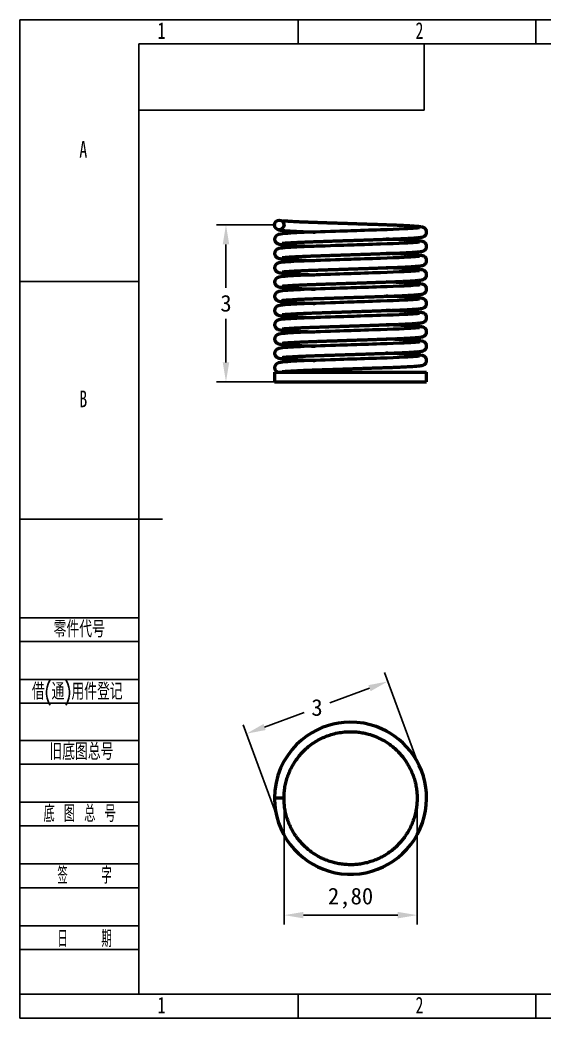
# Model space of a CAD drawing. Header units: millimetres. Extents: x 0 to 297, y 0 to 210.
# Drawn here: x 0 to 110.2, y 0 to 210 of the extents above; entities that cross this region are included whole.
import ezdxf

# ---------------------------------------------------------------- set-up
doc = ezdxf.new("R2010")
doc.units = ezdxf.units.MM
doc.header["$PDSIZE"] = -1
doc.layers.add('图框', color=7, linetype='Continuous')
for name, color, linetype, lineweight in [('标注层', 4, 'Continuous', 25), ('粗实线层', 7, 'Continuous', 25), ('轮廓实线层', 7, 'Continuous', 50)]:
    doc.layers.add(name, color=color, linetype=linetype, lineweight=lineweight)
doc.styles.add('SLDTEXTSTYLE0', font='TXT', dxfattribs={"width": 0.7, "bigfont": 'bigfont'})
doc.styles.add('SLDTEXTSTYLE2', font='TXT', dxfattribs={"width": 0.614286, "bigfont": 'bigfont'})
doc.styles.add('SLDTEXTSTYLE4', font='TXT', dxfattribs={"width": 0.566667, "bigfont": 'bigfont'})
doc.styles.add('SLDTEXTSTYLE5', font='TXT', dxfattribs={"width": 0.7})
doc.dimstyles.new('ISO-25', dxfattribs={"dimtxt": 2.5, "dimasz": 2.5, "dimexe": 1.25, "dimexo": 0.625, "dimtad": 1, "dimtxsty": 'Standard', "dimcen": 2.5, "dimadec": 0, "dimazin": 0, "dimtfac": 1, "dimtmove": 0, "dimatfit": 3, "dimfxl": 1, "dimarcsym": 0})

# ---------------------------------------------------------------- blocks, each defined once
blk = doc.blocks.new('*D1')
at = {"layer": 'Defpoints', "color": 0, "transparency": 16777216}
for p in [(47.63, 59.82), (85.17, 49.71), (55.44, 38.71)]:
    blk.add_point(p, dxfattribs=at)
at = {"layer": '标注层', "color": 0, "lineweight": -2, "transparency": 16777216}
for p, q in [((85.17, 49.71), (76.67, 72.69)), ((73.53, 69.4), (65.18, 66.31)), ((51.46, 61.23), (59.8, 64.32)), ((55.44, 38.71), (46.93, 61.69))]:
    blk.add_line(p, q, dxfattribs=at)
at = {"layer": '标注层', "color": 0, "transparency": 16777216}
for points in [[(73.3, 70.04), (73.77, 68.76), (77.36, 70.82)], [(51.22, 61.87), (51.69, 60.6), (47.63, 59.82)]]:
    blk.add_solid(points, dxfattribs=at)
at = {"layer": '标注层', "color": 0, "transparency": 16777216, "insert": (62.49, 65.32), "char_height": 3.5, "attachment_point": 5}
blk.add_mtext('3', dxfattribs=at)
blk = doc.blocks.new('*D2')
at = {"layer": 'Defpoints', "color": 0, "transparency": 16777216}
for p in [(55.55, 46.25), (83.55, 46.25), (83.55, 21.65)]:
    blk.add_point(p, dxfattribs=at)
at = {"layer": '标注层', "color": 0, "lineweight": -2, "transparency": 16777216}
for p, q in [((55.55, 46.25), (55.55, 19.65)), ((83.55, 46.25), (83.55, 19.65)), ((59.63, 21.65), (79.47, 21.65))]:
    blk.add_line(p, q, dxfattribs=at)
at = {"layer": '标注层', "color": 0, "transparency": 16777216}
for points in [[(59.63, 22.33), (59.63, 20.97), (55.55, 21.65)], [(79.47, 22.33), (79.47, 20.97), (83.55, 21.65)]]:
    blk.add_solid(points, dxfattribs=at)
at = {"layer": '标注层', "color": 0, "transparency": 16777216, "insert": (69.55, 25.21), "char_height": 3.5, "attachment_point": 5}
blk.add_mtext('2,80', dxfattribs=at)
blk = doc.blocks.new('*D3')
at = {"layer": 'Defpoints', "color": 0, "transparency": 16777216}
for p in [(53.55, 166.87), (43.34, 133.87), (53.55, 133.87)]:
    blk.add_point(p, dxfattribs=at)
at = {"layer": '标注层', "color": 0, "lineweight": -2, "transparency": 16777216}
for p, q in [((53.55, 166.87), (41.34, 166.87)), ((43.34, 162.79), (43.34, 153.64)), ((43.34, 137.95), (43.34, 147.09)), ((53.55, 133.87), (41.34, 133.87))]:
    blk.add_line(p, q, dxfattribs=at)
at = {"layer": '标注层', "color": 0, "transparency": 16777216}
for points in [[(42.66, 162.79), (44.02, 162.79), (43.34, 166.87)], [(42.66, 137.95), (44.02, 137.95), (43.34, 133.87)]]:
    blk.add_solid(points, dxfattribs=at)
at = {"layer": '标注层', "color": 0, "transparency": 16777216, "insert": (43.34, 150.37), "char_height": 3.5, "attachment_point": 5}
blk.add_mtext('3', dxfattribs=at)

msp = doc.modelspace()

# ---------------------------------------------------------------- linework, layer by layer
at = {"layer": '图框'}
for p, q in [((0, 0), (0, 210)), ((0, 210), (297, 210)), ((58.5, 210), (58.5, 205)), ((108.5, 210), (108.5, 205)), ((0, 155), (25, 155)), ((0, 84.221), (25, 84.221)), ((0, 79.221), (25, 79.221)), ((0, 71.221), (25, 71.221)), ((0, 66.221), (25, 66.221)), ((0, 58.43), (25, 58.43)), ((0, 53.43), (25, 53.43)), ((0, 45.43), (25, 45.43)), ((0, 40.43), (25, 40.43)), ((0, 32.43), (25, 32.43)), ((0, 27.43), (25, 27.43)), ((0, 19.43), (25, 19.43)), ((0, 14.43), (25, 14.43)), ((0, 5), (25, 5)), ((58.5, 0), (58.5, 5)), ((108.5, 0), (108.5, 5)), ((0, 0), (297, 0))]:
    msp.add_line(p, q, dxfattribs=at)
at = {"layer": '图框', "linetype": 'Continuous', "lineweight": 25}
for p, q in [((25, 5), (25, 205)), ((25, 205), (292, 205))]:
    msp.add_line(p, q, dxfattribs=at)
at = {"layer": '图框', "lineweight": 25}
for p, q in [((0, 105), (30, 105)), ((25, 5), (292, 5))]:
    msp.add_line(p, q, dxfattribs=at)
at = {"layer": '粗实线层'}
for p, q in [((85, 191), (85, 205)), ((25, 191), (85, 191))]:
    msp.add_line(p, q, dxfattribs=at)
at = {"layer": '轮廓实线层'}
for p, q in [((53.547, 166.867), (53.552, 166.826)), ((53.547, 135.867), (53.547, 133.867)), ((53.547, 135.867), (69.547, 135.867)), ((69.547, 135.867), (85.547, 135.867)), ((85.547, 133.867), (85.547, 135.867)), ((53.547, 133.867), (69.547, 133.867)), ((69.547, 133.867), (85.547, 133.867)), ((53.547, 46.253), (53.558, 46.003)), ((55.547, 46.253), (53.547, 46.253))]:
    msp.add_line(p, q, dxfattribs=at)
at = {"layer": '轮廓实线层', "flags": 128}
for points in [[(84.081, 166.25), (84.082, 166.254), (84.022, 166.249), (83.882, 166.233), (83.57, 166.2), (83.166, 166.165), (82.682, 166.129), (82.127, 166.092), (81.515, 166.057), (80.853, 166.022), (79.754, 165.97), (78.537, 165.921), (77.227, 165.873), (75.822, 165.826), (74.987, 165.799), (74.144, 165.77), (73.297, 165.742), (72.453, 165.714), (71.618, 165.686), (70.862, 165.661), (70.225, 165.64), (69.58, 165.618), (68.873, 165.595), (68.144, 165.57), (67.307, 165.542), (66.355, 165.511), (65.302, 165.476), (64.238, 165.44), (63.236, 165.407), (62.3, 165.376), (61, 165.331), (59.795, 165.284), (59.02, 165.251), (58.27, 165.215), (57.554, 165.178), (56.883, 165.139), (56.271, 165.099), (55.728, 165.058), (55.259, 165.014), (54.849, 164.96), (54.486, 164.882), (54.322, 164.83), (54.138, 164.748), (53.927, 164.606), (53.73, 164.399), (53.594, 164.141), (53.547, 163.867), (53.547, 163.867)], [(84.081, 163.25), (84.082, 163.254), (84.022, 163.249), (83.882, 163.233), (83.57, 163.2), (83.166, 163.165), (82.682, 163.129), (82.127, 163.092), (81.515, 163.057), (80.853, 163.022), (79.754, 162.97), (78.537, 162.921), (77.227, 162.873), (75.822, 162.826), (74.987, 162.799), (74.144, 162.77), (73.297, 162.742), (72.453, 162.714), (71.618, 162.686), (70.862, 162.661), (70.225, 162.64), (69.58, 162.618), (68.873, 162.595), (68.144, 162.57), (67.307, 162.542), (66.355, 162.511), (65.302, 162.476), (64.238, 162.44), (63.236, 162.407), (62.3, 162.376), (61, 162.331), (59.795, 162.284), (59.02, 162.251), (58.27, 162.215), (57.554, 162.178), (56.883, 162.139), (56.271, 162.099), (55.728, 162.058), (55.259, 162.014), (54.849, 161.96), (54.486, 161.882), (54.322, 161.83), (54.138, 161.748), (53.927, 161.606), (53.73, 161.399), (53.594, 161.141), (53.547, 160.867), (53.547, 160.867)], [(84.081, 160.25), (84.082, 160.254), (84.022, 160.249), (83.882, 160.233), (83.57, 160.2), (83.166, 160.165), (82.682, 160.129), (82.127, 160.092), (81.515, 160.057), (80.853, 160.022), (79.754, 159.97), (78.537, 159.921), (77.227, 159.873), (75.822, 159.826), (74.987, 159.799), (74.144, 159.77), (73.297, 159.742), (72.453, 159.714), (71.618, 159.686), (70.862, 159.661), (70.225, 159.64), (69.58, 159.618), (68.873, 159.595), (68.144, 159.57), (67.307, 159.542), (66.355, 159.511), (65.302, 159.476), (64.238, 159.44), (63.236, 159.407), (62.3, 159.376), (61, 159.331), (59.795, 159.284), (59.02, 159.251), (58.27, 159.215), (57.554, 159.178), (56.883, 159.139), (56.271, 159.099), (55.728, 159.058), (55.259, 159.014), (54.849, 158.96), (54.486, 158.882), (54.322, 158.83), (54.138, 158.748), (53.927, 158.606), (53.73, 158.399), (53.594, 158.141), (53.547, 157.867), (53.547, 157.867)], [(84.081, 157.25), (84.082, 157.254), (84.022, 157.249), (83.882, 157.233), (83.57, 157.2), (83.166, 157.165), (82.682, 157.129), (82.127, 157.092), (81.515, 157.057), (80.853, 157.022), (79.754, 156.97), (78.537, 156.921), (77.227, 156.873), (75.822, 156.826), (74.987, 156.799), (74.144, 156.77), (73.297, 156.742), (72.453, 156.714), (71.618, 156.686), (70.862, 156.661), (70.225, 156.64), (69.58, 156.618), (68.873, 156.595), (68.144, 156.57), (67.307, 156.542), (66.355, 156.511), (65.302, 156.476), (64.238, 156.44), (63.236, 156.407), (62.3, 156.376), (61, 156.331), (59.795, 156.284), (59.02, 156.251), (58.27, 156.215), (57.554, 156.178), (56.883, 156.139), (56.271, 156.099), (55.728, 156.058), (55.259, 156.014), (54.849, 155.96), (54.486, 155.882), (54.322, 155.83), (54.138, 155.748), (53.927, 155.606), (53.73, 155.399), (53.594, 155.141), (53.547, 154.867), (53.547, 154.867)], [(84.081, 154.25), (84.082, 154.254), (84.022, 154.249), (83.882, 154.233), (83.57, 154.2), (83.166, 154.165), (82.682, 154.129), (82.127, 154.092), (81.515, 154.057), (80.853, 154.022), (79.754, 153.97), (78.537, 153.921), (77.227, 153.873), (75.822, 153.826), (74.987, 153.799), (74.144, 153.77), (73.297, 153.742), (72.453, 153.714), (71.618, 153.686), (70.862, 153.661), (70.225, 153.64), (69.58, 153.618), (68.873, 153.595), (68.144, 153.57), (67.307, 153.542), (66.355, 153.511), (65.302, 153.476), (64.238, 153.44), (63.236, 153.407), (62.3, 153.376), (61, 153.331), (59.795, 153.284), (59.02, 153.251), (58.27, 153.215), (57.554, 153.178), (56.883, 153.139), (56.271, 153.099), (55.728, 153.058), (55.259, 153.014), (54.849, 152.96), (54.486, 152.882), (54.322, 152.83), (54.138, 152.748), (53.927, 152.606), (53.73, 152.399), (53.594, 152.141), (53.547, 151.867), (53.547, 151.867)], [(84.081, 151.25), (84.082, 151.254), (84.022, 151.249), (83.882, 151.233), (83.57, 151.2), (83.166, 151.165), (82.682, 151.129), (82.127, 151.092), (81.515, 151.057), (80.853, 151.022), (79.754, 150.97), (78.537, 150.921), (77.227, 150.873), (75.822, 150.826), (74.987, 150.799), (74.144, 150.77), (73.297, 150.742), (72.453, 150.714), (71.618, 150.686), (70.862, 150.661), (70.225, 150.64), (69.58, 150.618), (68.873, 150.595), (68.144, 150.57), (67.307, 150.542), (66.355, 150.511), (65.302, 150.476), (64.238, 150.44), (63.236, 150.407), (62.3, 150.376), (61, 150.331), (59.795, 150.284), (59.02, 150.251), (58.27, 150.215), (57.554, 150.178), (56.883, 150.139), (56.271, 150.099), (55.728, 150.058), (55.259, 150.014), (54.849, 149.96), (54.486, 149.882), (54.322, 149.83), (54.138, 149.748), (53.927, 149.606), (53.73, 149.399), (53.594, 149.141), (53.547, 148.867), (53.547, 148.867)], [(84.081, 148.25), (84.082, 148.254), (84.022, 148.249), (83.882, 148.233), (83.57, 148.2), (83.166, 148.165), (82.682, 148.129), (82.127, 148.092), (81.515, 148.057), (80.853, 148.022), (79.754, 147.97), (78.537, 147.921), (77.227, 147.873), (75.822, 147.826), (74.987, 147.799), (74.144, 147.77), (73.297, 147.742), (72.453, 147.714), (71.618, 147.686), (70.862, 147.661), (70.225, 147.64), (69.58, 147.618), (68.873, 147.595), (68.144, 147.57), (67.307, 147.542), (66.355, 147.511), (65.302, 147.476), (64.238, 147.44), (63.236, 147.407), (62.3, 147.376), (61, 147.331), (59.795, 147.284), (59.02, 147.251), (58.27, 147.215), (57.554, 147.178), (56.883, 147.139), (56.271, 147.099), (55.728, 147.058), (55.259, 147.014), (54.849, 146.96), (54.486, 146.882), (54.322, 146.83), (54.138, 146.748), (53.927, 146.606), (53.73, 146.399), (53.594, 146.141), (53.547, 145.867), (53.547, 145.867)], [(84.081, 145.25), (84.082, 145.254), (84.022, 145.249), (83.882, 145.233), (83.57, 145.2), (83.166, 145.165), (82.682, 145.129), (82.127, 145.092), (81.515, 145.057), (80.853, 145.022), (79.754, 144.97), (78.537, 144.921), (77.227, 144.873), (75.822, 144.826), (74.987, 144.799), (74.144, 144.77), (73.297, 144.742), (72.453, 144.714), (71.618, 144.686), (70.862, 144.661), (70.225, 144.64), (69.58, 144.618), (68.873, 144.595), (68.144, 144.57), (67.307, 144.542), (66.355, 144.511), (65.302, 144.476), (64.238, 144.44), (63.236, 144.407), (62.3, 144.376), (61, 144.331), (59.795, 144.284), (59.02, 144.251), (58.27, 144.215), (57.554, 144.178), (56.883, 144.139), (56.271, 144.099), (55.728, 144.058), (55.259, 144.014), (54.849, 143.96), (54.486, 143.882), (54.322, 143.83), (54.138, 143.748), (53.927, 143.606), (53.73, 143.399), (53.594, 143.141), (53.547, 142.867), (53.547, 142.867)], [(84.081, 142.25), (84.082, 142.254), (84.022, 142.249), (83.882, 142.233), (83.57, 142.2), (83.166, 142.165), (82.682, 142.129), (82.127, 142.092), (81.515, 142.057), (80.853, 142.022), (79.754, 141.97), (78.537, 141.921), (77.227, 141.873), (75.822, 141.826), (74.987, 141.799), (74.144, 141.77), (73.297, 141.742), (72.453, 141.714), (71.618, 141.686), (70.862, 141.661), (70.225, 141.64), (69.58, 141.618), (68.873, 141.595), (68.144, 141.57), (67.307, 141.542), (66.355, 141.511), (65.302, 141.476), (64.238, 141.44), (63.236, 141.407), (62.3, 141.376), (61, 141.331), (59.795, 141.284), (59.02, 141.251), (58.27, 141.215), (57.554, 141.178), (56.883, 141.139), (56.271, 141.099), (55.728, 141.058), (55.259, 141.014), (54.849, 140.96), (54.486, 140.882), (54.322, 140.83), (54.138, 140.748), (53.927, 140.606), (53.73, 140.399), (53.594, 140.141), (53.547, 139.867), (53.547, 139.867)], [(84.081, 139.25), (84.082, 139.254), (84.022, 139.249), (83.882, 139.233), (83.57, 139.2), (83.166, 139.165), (82.682, 139.129), (82.127, 139.092), (81.515, 139.057), (80.853, 139.022), (79.754, 138.97), (78.537, 138.921), (77.227, 138.873), (75.822, 138.826), (74.987, 138.799), (74.144, 138.77), (73.297, 138.742), (72.453, 138.714), (71.618, 138.686), (70.862, 138.661), (70.225, 138.64), (69.58, 138.618), (68.873, 138.595), (68.144, 138.57), (67.307, 138.542), (66.355, 138.511), (65.302, 138.476), (64.238, 138.44), (63.236, 138.407), (62.3, 138.376), (61, 138.331), (59.795, 138.284), (59.02, 138.251), (58.27, 138.215), (57.554, 138.178), (56.883, 138.139), (56.271, 138.099), (55.728, 138.058), (55.259, 138.014), (54.849, 137.96), (54.486, 137.882), (54.322, 137.83), (54.138, 137.748), (53.927, 137.606), (53.73, 137.399), (53.594, 137.141), (53.547, 136.867), (53.547, 136.867)], [(53.56, 46.508), (53.548, 46.059), (53.611, 44.825), (53.772, 43.578), (54.035, 42.331), (54.402, 41.094), (54.87, 39.882), (55.439, 38.706), (56.102, 37.579), (56.854, 36.512), (57.686, 35.515), (58.587, 34.596), (59.548, 33.762), (60.556, 33.018), (61.601, 32.365), (62.695, 31.794), (63.85, 31.302), (65.057, 30.896), (66.308, 30.584), (67.59, 30.373), (68.892, 30.266), (70.2, 30.266), (71.502, 30.373), (72.784, 30.584), (74.035, 30.895), (75.243, 31.301), (76.398, 31.794), (77.492, 32.365), (78.537, 33.017), (79.546, 33.762), (80.507, 34.596), (81.409, 35.515), (82.241, 36.512), (82.993, 37.58), (83.656, 38.707), (84.225, 39.884), (84.694, 41.097), (85.06, 42.334), (85.323, 43.582), (85.484, 44.83), (85.546, 46.063), (85.514, 47.279), (85.389, 48.497), (85.17, 49.705), (84.859, 50.894), (84.46, 52.051), (83.975, 53.168), (83.413, 54.236), (82.781, 55.246), (82.085, 56.192), (81.337, 57.07), (80.543, 57.875), (79.714, 58.608), (78.775, 59.324), (77.972, 59.855), (77.081, 60.368), (76.076, 60.86), (74.948, 61.314), (73.696, 61.705), (72.323, 62.01), (70.836, 62.201), (69.25, 62.25), (68.148, 62.191), (67.021, 62.052), (65.878, 61.826), (64.73, 61.51), (63.589, 61.102), (62.467, 60.601), (61.375, 60.008), (60.299, 59.309), (59.237, 58.488), (58.209, 57.542), (57.234, 56.47), (56.333, 55.274), (55.528, 53.963), (54.838, 52.55), (54.283, 51.049), (53.877, 49.484), (53.63, 47.876), (53.547, 46.253), (53.547, 46.253)]]:
    msp.add_lwpolyline(points, dxfattribs=at)
at = {"layer": '轮廓实线层'}
msp.add_circle((54.547, 166.867), 1, dxfattribs=at)
msp.add_arc((54.547, 136.867), 1, 180.02453, 270, dxfattribs=at)
for points, knots in [([(54.264, 165.912), (54.267, 165.91), (54.352, 165.869), (54.497, 165.833), (54.705, 165.787), (54.904, 165.76), (55.138, 165.732), (55.469, 165.699), (55.908, 165.661), (56.48, 165.62), (57.101, 165.581), (57.761, 165.544), (58.463, 165.509), (59.341, 165.469), (60.433, 165.424), (61.389, 165.389), (61.954, 165.37), (62.05, 165.367)], [0, 0, 0, 0, 0.0014807, 0.0370553, 0.0807685, 0.1332839, 0.1892194, 0.2442748, 0.3338846, 0.4205937, 0.5041798, 0.5844702, 0.662867, 0.7414383, 0.8591735, 0.9761812, 1, 1, 1, 1]), ([(55.155, 163.011), (55.157, 163.007), (55.162, 162.996), (55.304, 163.016), (55.56, 163.041), (55.924, 163.073), (56.425, 163.109), (57.032, 163.148), (57.745, 163.189), (58.562, 163.23), (59.478, 163.271), (60.48, 163.312), (61.53, 163.35), (62.59, 163.385), (63.624, 163.42), (64.623, 163.453), (65.625, 163.486), (66.609, 163.519), (67.556, 163.551), (68.405, 163.579), (69.208, 163.606), (69.942, 163.63), (70.651, 163.654), (71.352, 163.677), (72.132, 163.703), (73.001, 163.732), (73.94, 163.764), (74.917, 163.796), (75.9, 163.829), (76.872, 163.861), (77.835, 163.894), (78.79, 163.929), (79.73, 163.968), (80.64, 164.009), (81.501, 164.053), (82.273, 164.098), (82.926, 164.142), (83.45, 164.183), (83.857, 164.221), (84.147, 164.254), (84.35, 164.281), (84.497, 164.305), (84.609, 164.327), (84.725, 164.353), (84.946, 164.428), (85.16, 164.562), (85.313, 164.713), (85.423, 164.867), (85.51, 165.065), (85.552, 165.288), (85.545, 165.502), (85.487, 165.749), (85.345, 166.003), (85.134, 166.192), (85.018, 166.261), (84.914, 166.312), (84.791, 166.358), (84.644, 166.398), (84.447, 166.438), (84.187, 166.476), (83.838, 166.515), (83.385, 166.556), (82.839, 166.598), (82.194, 166.641), (81.451, 166.684), (80.612, 166.726), (79.68, 166.769), (78.667, 166.81), (77.609, 166.849), (76.542, 166.884), (75.441, 166.921), (74.318, 166.958), (73.199, 166.995), (72.18, 167.029), (71.263, 167.06), (70.436, 167.088), (69.642, 167.114), (68.863, 167.14), (68.035, 167.168), (67.133, 167.198), (66.173, 167.23), (65.183, 167.263), (64.205, 167.295), (63.218, 167.328), (62.238, 167.361), (61.266, 167.394), (60.301, 167.43), (59.352, 167.469), (58.437, 167.511), (57.652, 167.551), (57.003, 167.589), (56.499, 167.621), (56.094, 167.649), (55.754, 167.674), (55.495, 167.692), (55.333, 167.693), (55.275, 167.683), (55.27, 167.666), (55.27, 167.664)], [0, 0, 0, 0, 0.0045932, 0.0129971, 0.0223915, 0.0353175, 0.0486669, 0.0623986, 0.076464, 0.0908076, 0.1053674, 0.120077, 0.1347044, 0.1483022, 0.1611015, 0.1730842, 0.18418, 0.1962464, 0.2068866, 0.2163167, 0.2248057, 0.2337785, 0.2408874, 0.24855, 0.2573437, 0.2672434, 0.2782119, 0.2898609, 0.301755, 0.3138515, 0.3262574, 0.3392739, 0.3528992, 0.3671111, 0.3818768, 0.3970493, 0.4114119, 0.4245884, 0.4365496, 0.4472842, 0.4545315, 0.4610943, 0.4669789, 0.4724642, 0.4783665, 0.4848772, 0.4883524, 0.4917627, 0.4949605, 0.4978858, 0.5004937, 0.5030796, 0.5080417, 0.512339, 0.5158704, 0.5199899, 0.5248634, 0.5316027, 0.5394481, 0.550481, 0.5628774, 0.5757618, 0.5890616, 0.6027401, 0.6167534, 0.6310508, 0.6455756, 0.6602661, 0.6749066, 0.6885269, 0.7013408, 0.7156304, 0.7286288, 0.740251, 0.7504624, 0.7595953, 0.7680275, 0.777046, 0.7856809, 0.7957891, 0.807494, 0.8184237, 0.8300851, 0.8420712, 0.8543316, 0.866975, 0.8803089, 0.8943285, 0.9090068, 0.9243033, 0.9361438, 0.9476187, 0.9582763, 0.9680957, 0.9798672, 0.9901377, 0.9989368, 1, 1, 1, 1]), ([(53.547, 163.867), (53.551, 163.817), (53.557, 163.722), (53.611, 163.564), (53.691, 163.413), (53.79, 163.276), (53.899, 163.155), (54.034, 163.036), (54.157, 162.96), (54.315, 162.885), (54.499, 162.829), (54.704, 162.788), (54.904, 162.76), (55.138, 162.732), (55.469, 162.699), (55.908, 162.661), (56.48, 162.62), (57.101, 162.581), (57.761, 162.544), (58.463, 162.509), (59.341, 162.469), (60.433, 162.424), (61.389, 162.389), (61.954, 162.37), (62.05, 162.367)], [0, 0, 0, 0, 0.03513666, 0.0653605, 0.09057388, 0.11075608, 0.12601367, 0.13790444, 0.15120754, 0.16664853, 0.19633863, 0.23282107, 0.27664983, 0.3233328, 0.36928141, 0.44406854, 0.51643489, 0.58619482, 0.6532041, 0.71863309, 0.7842077, 0.88246804, 0.98012114, 1, 1, 1, 1]), ([(55.155, 160.011), (55.157, 160.007), (55.162, 159.996), (55.304, 160.016), (55.56, 160.041), (55.924, 160.073), (56.425, 160.109), (57.032, 160.148), (57.745, 160.189), (58.562, 160.23), (59.478, 160.271), (60.48, 160.312), (61.53, 160.35), (62.59, 160.385), (63.624, 160.42), (64.623, 160.453), (65.625, 160.486), (66.609, 160.519), (67.556, 160.551), (68.405, 160.579), (69.208, 160.606), (69.942, 160.63), (70.651, 160.654), (71.352, 160.677), (72.132, 160.703), (73.001, 160.732), (73.94, 160.764), (74.917, 160.796), (75.9, 160.829), (76.872, 160.861), (77.835, 160.894), (78.79, 160.929), (79.73, 160.968), (80.64, 161.009), (81.501, 161.053), (82.273, 161.098), (82.926, 161.142), (83.45, 161.183), (83.857, 161.221), (84.147, 161.254), (84.35, 161.281), (84.497, 161.305), (84.609, 161.327), (84.725, 161.353), (84.946, 161.428), (85.16, 161.562), (85.313, 161.713), (85.423, 161.867), (85.51, 162.065), (85.552, 162.288), (85.545, 162.502), (85.487, 162.749), (85.345, 163.003), (85.134, 163.192), (85.018, 163.261), (84.914, 163.312), (84.791, 163.358), (84.644, 163.398), (84.447, 163.438), (84.187, 163.476), (83.838, 163.515), (83.385, 163.556), (82.839, 163.598), (82.194, 163.641), (81.452, 163.684), (80.612, 163.726), (79.681, 163.769), (78.665, 163.81), (77.782, 163.843), (77.223, 163.861), (77.045, 163.867)], [0, 0, 0, 0, 0.0067379, 0.0190656, 0.0328465, 0.0518078, 0.0713902, 0.0915335, 0.1121663, 0.133207, 0.1545651, 0.1761428, 0.1976, 0.2175468, 0.2363223, 0.2538998, 0.2701765, 0.287877, 0.3034852, 0.3173184, 0.3297709, 0.3429333, 0.3533614, 0.3646019, 0.3775015, 0.3920235, 0.4081134, 0.4252015, 0.442649, 0.4603936, 0.4785921, 0.4976862, 0.5176732, 0.5385209, 0.560181, 0.5824378, 0.6035065, 0.6228353, 0.6403813, 0.6561281, 0.6667593, 0.6763863, 0.6850186, 0.6930651, 0.7017232, 0.7112739, 0.7163717, 0.7213743, 0.7260652, 0.7303564, 0.734182, 0.7379752, 0.7452542, 0.7515579, 0.7567383, 0.7627812, 0.7699302, 0.7798162, 0.7913248, 0.8075091, 0.8256936, 0.844594, 0.8641036, 0.8841688, 0.9047251, 0.9256982, 0.9470048, 0.9685546, 0.990031, 1, 1, 1, 1]), ([(53.547, 160.867), (53.551, 160.817), (53.557, 160.722), (53.611, 160.564), (53.691, 160.413), (53.79, 160.276), (53.899, 160.155), (54.034, 160.036), (54.157, 159.96), (54.315, 159.885), (54.499, 159.829), (54.704, 159.788), (54.904, 159.76), (55.138, 159.732), (55.469, 159.699), (55.908, 159.661), (56.48, 159.62), (57.101, 159.581), (57.761, 159.544), (58.463, 159.509), (59.341, 159.469), (60.433, 159.424), (61.389, 159.389), (61.954, 159.37), (62.05, 159.367)], [0, 0, 0, 0, 0.0351367, 0.0653605, 0.0905739, 0.1107561, 0.1260137, 0.1379044, 0.1512075, 0.1666485, 0.1963386, 0.2328211, 0.2766498, 0.3233328, 0.3692814, 0.4440685, 0.5164349, 0.5861948, 0.6532041, 0.7186331, 0.7842077, 0.882468, 0.9801211, 1, 1, 1, 1]), ([(55.155, 157.011), (55.157, 157.007), (55.162, 156.996), (55.304, 157.016), (55.56, 157.041), (55.924, 157.073), (56.425, 157.109), (57.032, 157.148), (57.745, 157.189), (58.562, 157.23), (59.478, 157.271), (60.48, 157.312), (61.53, 157.35), (62.59, 157.385), (63.624, 157.42), (64.623, 157.453), (65.625, 157.486), (66.609, 157.519), (67.556, 157.551), (68.405, 157.579), (69.208, 157.606), (69.942, 157.63), (70.651, 157.654), (71.352, 157.677), (72.132, 157.703), (73.001, 157.732), (73.94, 157.764), (74.917, 157.796), (75.9, 157.829), (76.872, 157.861), (77.835, 157.894), (78.79, 157.929), (79.73, 157.968), (80.64, 158.009), (81.501, 158.053), (82.273, 158.098), (82.926, 158.142), (83.45, 158.183), (83.857, 158.221), (84.147, 158.254), (84.35, 158.281), (84.497, 158.305), (84.609, 158.327), (84.725, 158.353), (84.946, 158.428), (85.16, 158.562), (85.313, 158.713), (85.423, 158.867), (85.51, 159.065), (85.552, 159.288), (85.545, 159.502), (85.487, 159.749), (85.345, 160.003), (85.134, 160.192), (85.018, 160.261), (84.914, 160.312), (84.791, 160.358), (84.644, 160.398), (84.447, 160.438), (84.187, 160.476), (83.838, 160.515), (83.385, 160.556), (82.839, 160.598), (82.194, 160.641), (81.452, 160.684), (80.612, 160.726), (79.681, 160.769), (78.665, 160.81), (77.782, 160.843), (77.223, 160.861), (77.045, 160.867)], [0, 0, 0, 0, 0.0067379, 0.0190656, 0.0328465, 0.0518078, 0.0713902, 0.0915335, 0.1121663, 0.133207, 0.1545651, 0.1761428, 0.1976, 0.2175468, 0.2363223, 0.2538998, 0.2701765, 0.287877, 0.3034852, 0.3173184, 0.3297709, 0.3429333, 0.3533614, 0.3646019, 0.3775015, 0.3920235, 0.4081134, 0.4252015, 0.442649, 0.4603936, 0.4785921, 0.4976862, 0.5176732, 0.5385209, 0.560181, 0.5824378, 0.6035065, 0.6228353, 0.6403813, 0.6561281, 0.6667593, 0.6763863, 0.6850186, 0.6930651, 0.7017232, 0.7112739, 0.7163717, 0.7213743, 0.7260652, 0.7303564, 0.734182, 0.7379752, 0.7452542, 0.7515579, 0.7567383, 0.7627812, 0.7699302, 0.7798162, 0.7913248, 0.8075091, 0.8256936, 0.844594, 0.8641036, 0.8841688, 0.9047251, 0.9256982, 0.9470048, 0.9685546, 0.990031, 1, 1, 1, 1]), ([(53.547, 157.867), (53.551, 157.817), (53.557, 157.722), (53.611, 157.564), (53.691, 157.413), (53.79, 157.276), (53.899, 157.155), (54.034, 157.036), (54.157, 156.96), (54.315, 156.885), (54.499, 156.829), (54.704, 156.788), (54.904, 156.76), (55.138, 156.732), (55.469, 156.699), (55.908, 156.661), (56.48, 156.62), (57.101, 156.581), (57.761, 156.544), (58.463, 156.509), (59.341, 156.469), (60.433, 156.424), (61.389, 156.389), (61.954, 156.37), (62.05, 156.367)], [0, 0, 0, 0, 0.0351367, 0.0653605, 0.0905739, 0.1107561, 0.1260137, 0.1379044, 0.1512075, 0.1666485, 0.1963386, 0.2328211, 0.2766498, 0.3233328, 0.3692814, 0.4440685, 0.5164349, 0.5861948, 0.6532041, 0.7186331, 0.7842077, 0.882468, 0.9801211, 1, 1, 1, 1]), ([(55.155, 154.011), (55.157, 154.007), (55.162, 153.996), (55.304, 154.016), (55.56, 154.041), (55.924, 154.073), (56.425, 154.109), (57.032, 154.148), (57.745, 154.189), (58.562, 154.23), (59.478, 154.271), (60.48, 154.312), (61.53, 154.35), (62.59, 154.385), (63.624, 154.42), (64.623, 154.453), (65.625, 154.486), (66.609, 154.519), (67.556, 154.551), (68.405, 154.579), (69.208, 154.606), (69.942, 154.63), (70.651, 154.654), (71.352, 154.677), (72.132, 154.703), (73.001, 154.732), (73.94, 154.764), (74.917, 154.796), (75.9, 154.829), (76.872, 154.861), (77.835, 154.894), (78.79, 154.929), (79.73, 154.968), (80.64, 155.009), (81.501, 155.053), (82.273, 155.098), (82.926, 155.142), (83.45, 155.183), (83.857, 155.221), (84.147, 155.254), (84.35, 155.281), (84.497, 155.305), (84.609, 155.327), (84.725, 155.353), (84.946, 155.428), (85.16, 155.562), (85.313, 155.713), (85.423, 155.867), (85.51, 156.065), (85.552, 156.288), (85.545, 156.502), (85.487, 156.749), (85.345, 157.003), (85.134, 157.192), (85.018, 157.261), (84.914, 157.312), (84.791, 157.358), (84.644, 157.398), (84.447, 157.438), (84.187, 157.476), (83.838, 157.515), (83.385, 157.556), (82.839, 157.598), (82.194, 157.641), (81.452, 157.684), (80.612, 157.726), (79.681, 157.769), (78.665, 157.81), (77.782, 157.843), (77.223, 157.861), (77.045, 157.867)], [0, 0, 0, 0, 0.0067379, 0.0190656, 0.0328465, 0.0518078, 0.0713902, 0.0915335, 0.1121663, 0.133207, 0.1545651, 0.1761428, 0.1976, 0.2175468, 0.2363223, 0.2538998, 0.2701765, 0.287877, 0.3034852, 0.3173184, 0.3297709, 0.3429333, 0.3533614, 0.3646019, 0.3775015, 0.3920235, 0.4081134, 0.4252015, 0.442649, 0.4603936, 0.4785921, 0.4976862, 0.5176732, 0.5385209, 0.560181, 0.5824378, 0.6035065, 0.6228353, 0.6403813, 0.6561281, 0.6667593, 0.6763863, 0.6850186, 0.6930651, 0.7017232, 0.7112739, 0.7163717, 0.7213743, 0.7260652, 0.7303564, 0.734182, 0.7379752, 0.7452542, 0.7515579, 0.7567383, 0.7627812, 0.7699302, 0.7798162, 0.7913248, 0.8075091, 0.8256936, 0.844594, 0.8641036, 0.8841688, 0.9047251, 0.9256982, 0.9470048, 0.9685546, 0.990031, 1, 1, 1, 1]), ([(53.547, 154.867), (53.551, 154.817), (53.557, 154.722), (53.611, 154.564), (53.691, 154.413), (53.79, 154.276), (53.899, 154.155), (54.034, 154.036), (54.157, 153.96), (54.315, 153.885), (54.499, 153.829), (54.704, 153.788), (54.904, 153.76), (55.138, 153.732), (55.469, 153.699), (55.908, 153.661), (56.48, 153.62), (57.101, 153.581), (57.761, 153.544), (58.463, 153.509), (59.341, 153.469), (60.433, 153.424), (61.389, 153.389), (61.954, 153.37), (62.05, 153.367)], [0, 0, 0, 0, 0.0351367, 0.0653605, 0.0905739, 0.1107561, 0.1260137, 0.1379044, 0.1512075, 0.1666485, 0.1963386, 0.2328211, 0.2766498, 0.3233328, 0.3692814, 0.4440685, 0.5164349, 0.5861948, 0.6532041, 0.7186331, 0.7842077, 0.882468, 0.9801211, 1, 1, 1, 1]), ([(55.155, 151.011), (55.157, 151.007), (55.162, 150.996), (55.304, 151.016), (55.56, 151.041), (55.924, 151.073), (56.425, 151.109), (57.032, 151.148), (57.745, 151.189), (58.562, 151.23), (59.478, 151.271), (60.48, 151.312), (61.53, 151.35), (62.59, 151.385), (63.624, 151.42), (64.623, 151.453), (65.625, 151.486), (66.609, 151.519), (67.556, 151.551), (68.405, 151.579), (69.208, 151.606), (69.942, 151.63), (70.651, 151.654), (71.352, 151.677), (72.132, 151.703), (73.001, 151.732), (73.94, 151.764), (74.917, 151.796), (75.9, 151.829), (76.872, 151.861), (77.835, 151.894), (78.79, 151.929), (79.73, 151.968), (80.64, 152.009), (81.501, 152.053), (82.273, 152.098), (82.926, 152.142), (83.45, 152.183), (83.857, 152.221), (84.147, 152.254), (84.35, 152.281), (84.497, 152.305), (84.609, 152.327), (84.725, 152.353), (84.946, 152.428), (85.16, 152.562), (85.313, 152.713), (85.423, 152.867), (85.51, 153.065), (85.552, 153.288), (85.545, 153.502), (85.487, 153.749), (85.345, 154.003), (85.134, 154.192), (85.018, 154.261), (84.914, 154.312), (84.791, 154.358), (84.644, 154.398), (84.447, 154.438), (84.187, 154.476), (83.838, 154.515), (83.385, 154.556), (82.839, 154.598), (82.194, 154.641), (81.452, 154.684), (80.612, 154.726), (79.681, 154.769), (78.665, 154.81), (77.782, 154.843), (77.223, 154.861), (77.045, 154.867)], [0, 0, 0, 0, 0.0067379, 0.0190656, 0.0328465, 0.0518078, 0.0713902, 0.0915335, 0.1121663, 0.133207, 0.1545651, 0.1761428, 0.1976, 0.2175468, 0.2363223, 0.2538998, 0.2701765, 0.287877, 0.3034852, 0.3173184, 0.3297709, 0.3429333, 0.3533614, 0.3646019, 0.3775015, 0.3920235, 0.4081134, 0.4252015, 0.442649, 0.4603936, 0.4785921, 0.4976862, 0.5176732, 0.5385209, 0.560181, 0.5824378, 0.6035065, 0.6228353, 0.6403813, 0.6561281, 0.6667593, 0.6763863, 0.6850186, 0.6930651, 0.7017232, 0.7112739, 0.7163717, 0.7213743, 0.7260652, 0.7303564, 0.734182, 0.7379752, 0.7452542, 0.7515579, 0.7567383, 0.7627812, 0.7699302, 0.7798162, 0.7913248, 0.8075091, 0.8256936, 0.844594, 0.8641036, 0.8841688, 0.9047251, 0.9256982, 0.9470048, 0.9685546, 0.990031, 1, 1, 1, 1]), ([(53.547, 151.867), (53.551, 151.817), (53.557, 151.722), (53.611, 151.564), (53.691, 151.413), (53.79, 151.276), (53.899, 151.155), (54.034, 151.036), (54.157, 150.96), (54.315, 150.885), (54.499, 150.829), (54.704, 150.788), (54.904, 150.76), (55.138, 150.732), (55.469, 150.699), (55.908, 150.661), (56.48, 150.62), (57.101, 150.581), (57.761, 150.544), (58.463, 150.509), (59.341, 150.469), (60.433, 150.424), (61.389, 150.389), (61.954, 150.37), (62.05, 150.367)], [0, 0, 0, 0, 0.0351367, 0.0653605, 0.0905739, 0.1107561, 0.1260137, 0.1379044, 0.1512075, 0.1666485, 0.1963386, 0.2328211, 0.2766498, 0.3233328, 0.3692814, 0.4440685, 0.5164349, 0.5861948, 0.6532041, 0.7186331, 0.7842077, 0.882468, 0.9801211, 1, 1, 1, 1]), ([(55.155, 148.011), (55.157, 148.007), (55.162, 147.996), (55.304, 148.016), (55.56, 148.041), (55.924, 148.073), (56.425, 148.109), (57.032, 148.148), (57.745, 148.189), (58.562, 148.23), (59.478, 148.271), (60.48, 148.312), (61.53, 148.35), (62.59, 148.385), (63.624, 148.42), (64.623, 148.453), (65.625, 148.486), (66.609, 148.519), (67.556, 148.551), (68.405, 148.579), (69.208, 148.606), (69.942, 148.63), (70.651, 148.654), (71.352, 148.677), (72.132, 148.703), (73.001, 148.732), (73.94, 148.764), (74.917, 148.796), (75.9, 148.829), (76.872, 148.861), (77.835, 148.894), (78.79, 148.929), (79.73, 148.968), (80.64, 149.009), (81.501, 149.053), (82.273, 149.098), (82.926, 149.142), (83.45, 149.183), (83.857, 149.221), (84.147, 149.254), (84.35, 149.281), (84.497, 149.305), (84.609, 149.327), (84.725, 149.353), (84.946, 149.428), (85.16, 149.562), (85.313, 149.713), (85.423, 149.867), (85.51, 150.065), (85.552, 150.288), (85.545, 150.502), (85.487, 150.749), (85.345, 151.003), (85.134, 151.192), (85.018, 151.261), (84.914, 151.312), (84.791, 151.358), (84.644, 151.398), (84.447, 151.438), (84.187, 151.476), (83.838, 151.515), (83.385, 151.556), (82.839, 151.598), (82.194, 151.641), (81.452, 151.684), (80.612, 151.726), (79.681, 151.769), (78.665, 151.81), (77.782, 151.843), (77.223, 151.861), (77.045, 151.867)], [0, 0, 0, 0, 0.0067379, 0.0190656, 0.0328465, 0.0518078, 0.0713902, 0.0915335, 0.1121663, 0.133207, 0.1545651, 0.1761428, 0.1976, 0.2175468, 0.2363223, 0.2538998, 0.2701765, 0.287877, 0.3034852, 0.3173184, 0.3297709, 0.3429333, 0.3533614, 0.3646019, 0.3775015, 0.3920235, 0.4081134, 0.4252015, 0.442649, 0.4603936, 0.4785921, 0.4976862, 0.5176732, 0.5385209, 0.560181, 0.5824378, 0.6035065, 0.6228353, 0.6403813, 0.6561281, 0.6667593, 0.6763863, 0.6850186, 0.6930651, 0.7017232, 0.7112739, 0.7163717, 0.7213743, 0.7260652, 0.7303564, 0.734182, 0.7379752, 0.7452542, 0.7515579, 0.7567383, 0.7627812, 0.7699302, 0.7798162, 0.7913248, 0.8075091, 0.8256936, 0.844594, 0.8641036, 0.8841688, 0.9047251, 0.9256982, 0.9470048, 0.9685546, 0.990031, 1, 1, 1, 1]), ([(53.547, 148.867), (53.551, 148.817), (53.557, 148.722), (53.611, 148.564), (53.691, 148.413), (53.79, 148.276), (53.899, 148.155), (54.034, 148.036), (54.157, 147.96), (54.315, 147.885), (54.499, 147.829), (54.704, 147.788), (54.904, 147.76), (55.138, 147.732), (55.469, 147.699), (55.908, 147.661), (56.48, 147.62), (57.101, 147.581), (57.761, 147.544), (58.463, 147.509), (59.341, 147.469), (60.433, 147.424), (61.389, 147.389), (61.954, 147.37), (62.05, 147.367)], [0, 0, 0, 0, 0.0351367, 0.0653605, 0.0905739, 0.1107561, 0.1260137, 0.1379044, 0.1512075, 0.1666485, 0.1963386, 0.2328211, 0.2766498, 0.3233328, 0.3692814, 0.4440685, 0.5164349, 0.5861948, 0.6532041, 0.7186331, 0.7842077, 0.882468, 0.9801211, 1, 1, 1, 1]), ([(55.155, 145.011), (55.157, 145.007), (55.162, 144.996), (55.304, 145.016), (55.56, 145.041), (55.924, 145.073), (56.425, 145.109), (57.032, 145.148), (57.745, 145.189), (58.562, 145.23), (59.478, 145.271), (60.48, 145.312), (61.53, 145.35), (62.59, 145.385), (63.624, 145.42), (64.623, 145.453), (65.625, 145.486), (66.609, 145.519), (67.556, 145.551), (68.405, 145.579), (69.208, 145.606), (69.942, 145.63), (70.651, 145.654), (71.352, 145.677), (72.132, 145.703), (73.001, 145.732), (73.94, 145.764), (74.917, 145.796), (75.9, 145.829), (76.872, 145.861), (77.835, 145.894), (78.79, 145.929), (79.73, 145.968), (80.64, 146.009), (81.501, 146.053), (82.273, 146.098), (82.926, 146.142), (83.45, 146.183), (83.857, 146.221), (84.147, 146.254), (84.35, 146.281), (84.497, 146.305), (84.609, 146.327), (84.725, 146.353), (84.946, 146.428), (85.16, 146.562), (85.313, 146.713), (85.423, 146.867), (85.51, 147.065), (85.552, 147.288), (85.545, 147.502), (85.487, 147.749), (85.345, 148.003), (85.134, 148.192), (85.018, 148.261), (84.914, 148.312), (84.791, 148.358), (84.644, 148.398), (84.447, 148.438), (84.187, 148.476), (83.838, 148.515), (83.385, 148.556), (82.839, 148.598), (82.194, 148.641), (81.452, 148.684), (80.612, 148.726), (79.681, 148.769), (78.665, 148.81), (77.782, 148.843), (77.223, 148.861), (77.045, 148.867)], [0, 0, 0, 0, 0.0067379, 0.0190656, 0.0328465, 0.0518078, 0.0713902, 0.0915335, 0.1121663, 0.133207, 0.1545651, 0.1761428, 0.1976, 0.2175468, 0.2363223, 0.2538998, 0.2701765, 0.287877, 0.3034852, 0.3173184, 0.3297709, 0.3429333, 0.3533614, 0.3646019, 0.3775015, 0.3920235, 0.4081134, 0.4252015, 0.442649, 0.4603936, 0.4785921, 0.4976862, 0.5176732, 0.5385209, 0.560181, 0.5824378, 0.6035065, 0.6228353, 0.6403813, 0.6561281, 0.6667593, 0.6763863, 0.6850186, 0.6930651, 0.7017232, 0.7112739, 0.7163717, 0.7213743, 0.7260652, 0.7303564, 0.734182, 0.7379752, 0.7452542, 0.7515579, 0.7567383, 0.7627812, 0.7699302, 0.7798162, 0.7913248, 0.8075091, 0.8256936, 0.844594, 0.8641036, 0.8841688, 0.9047251, 0.9256982, 0.9470048, 0.9685546, 0.990031, 1, 1, 1, 1]), ([(53.547, 145.867), (53.551, 145.817), (53.557, 145.722), (53.611, 145.564), (53.691, 145.413), (53.79, 145.276), (53.899, 145.155), (54.034, 145.036), (54.157, 144.96), (54.315, 144.885), (54.499, 144.829), (54.704, 144.788), (54.904, 144.76), (55.138, 144.732), (55.469, 144.699), (55.908, 144.661), (56.48, 144.62), (57.101, 144.581), (57.761, 144.544), (58.463, 144.509), (59.341, 144.469), (60.433, 144.424), (61.389, 144.389), (61.954, 144.37), (62.05, 144.367)], [0, 0, 0, 0, 0.0351367, 0.0653605, 0.0905739, 0.1107561, 0.1260137, 0.1379044, 0.1512075, 0.1666485, 0.1963386, 0.2328211, 0.2766498, 0.3233328, 0.3692814, 0.4440685, 0.5164349, 0.5861948, 0.6532041, 0.7186331, 0.7842077, 0.882468, 0.9801211, 1, 1, 1, 1]), ([(55.155, 142.011), (55.157, 142.007), (55.162, 141.996), (55.304, 142.016), (55.56, 142.041), (55.924, 142.073), (56.425, 142.109), (57.032, 142.148), (57.745, 142.189), (58.562, 142.23), (59.478, 142.271), (60.48, 142.312), (61.53, 142.35), (62.59, 142.385), (63.624, 142.42), (64.623, 142.453), (65.625, 142.486), (66.609, 142.519), (67.556, 142.551), (68.405, 142.579), (69.208, 142.606), (69.942, 142.63), (70.651, 142.654), (71.352, 142.677), (72.132, 142.703), (73.001, 142.732), (73.94, 142.764), (74.917, 142.796), (75.9, 142.829), (76.872, 142.861), (77.835, 142.894), (78.79, 142.929), (79.73, 142.968), (80.64, 143.009), (81.501, 143.053), (82.273, 143.098), (82.926, 143.142), (83.45, 143.183), (83.857, 143.221), (84.147, 143.254), (84.35, 143.281), (84.497, 143.305), (84.609, 143.327), (84.725, 143.353), (84.946, 143.428), (85.16, 143.562), (85.313, 143.713), (85.423, 143.867), (85.51, 144.065), (85.552, 144.288), (85.545, 144.502), (85.487, 144.749), (85.345, 145.003), (85.134, 145.192), (85.018, 145.261), (84.914, 145.312), (84.791, 145.358), (84.644, 145.398), (84.447, 145.438), (84.187, 145.476), (83.838, 145.515), (83.385, 145.556), (82.839, 145.598), (82.194, 145.641), (81.452, 145.684), (80.612, 145.726), (79.681, 145.769), (78.665, 145.81), (77.782, 145.843), (77.223, 145.861), (77.045, 145.867)], [0, 0, 0, 0, 0.0067379, 0.0190656, 0.0328465, 0.0518078, 0.0713902, 0.0915335, 0.1121663, 0.133207, 0.1545651, 0.1761428, 0.1976, 0.2175468, 0.2363223, 0.2538998, 0.2701765, 0.287877, 0.3034852, 0.3173184, 0.3297709, 0.3429333, 0.3533614, 0.3646019, 0.3775015, 0.3920235, 0.4081134, 0.4252015, 0.442649, 0.4603936, 0.4785921, 0.4976862, 0.5176732, 0.5385209, 0.560181, 0.5824378, 0.6035065, 0.6228353, 0.6403813, 0.6561281, 0.6667593, 0.6763863, 0.6850186, 0.6930651, 0.7017232, 0.7112739, 0.7163717, 0.7213743, 0.7260652, 0.7303564, 0.734182, 0.7379752, 0.7452542, 0.7515579, 0.7567383, 0.7627812, 0.7699302, 0.7798162, 0.7913248, 0.8075091, 0.8256936, 0.844594, 0.8641036, 0.8841688, 0.9047251, 0.9256982, 0.9470048, 0.9685546, 0.990031, 1, 1, 1, 1]), ([(53.547, 142.867), (53.551, 142.817), (53.557, 142.722), (53.611, 142.564), (53.691, 142.413), (53.79, 142.276), (53.899, 142.155), (54.034, 142.036), (54.157, 141.96), (54.315, 141.885), (54.499, 141.829), (54.704, 141.788), (54.904, 141.76), (55.138, 141.732), (55.469, 141.699), (55.908, 141.661), (56.48, 141.62), (57.101, 141.581), (57.761, 141.544), (58.463, 141.509), (59.341, 141.469), (60.433, 141.424), (61.389, 141.389), (61.954, 141.37), (62.05, 141.367)], [0, 0, 0, 0, 0.0351367, 0.0653605, 0.0905739, 0.1107561, 0.1260137, 0.1379044, 0.1512075, 0.1666485, 0.1963386, 0.2328211, 0.2766498, 0.3233328, 0.3692814, 0.4440685, 0.5164349, 0.5861948, 0.6532041, 0.7186331, 0.7842077, 0.882468, 0.9801211, 1, 1, 1, 1]), ([(55.155, 139.011), (55.157, 139.007), (55.162, 138.996), (55.304, 139.016), (55.56, 139.041), (55.924, 139.073), (56.425, 139.109), (57.032, 139.148), (57.745, 139.189), (58.562, 139.23), (59.478, 139.271), (60.48, 139.312), (61.53, 139.35), (62.59, 139.385), (63.624, 139.42), (64.623, 139.453), (65.625, 139.486), (66.609, 139.519), (67.556, 139.551), (68.405, 139.579), (69.208, 139.606), (69.942, 139.63), (70.651, 139.654), (71.352, 139.677), (72.132, 139.703), (73.001, 139.732), (73.94, 139.764), (74.917, 139.796), (75.9, 139.829), (76.872, 139.861), (77.835, 139.894), (78.79, 139.929), (79.73, 139.968), (80.64, 140.009), (81.501, 140.053), (82.273, 140.098), (82.926, 140.142), (83.45, 140.183), (83.857, 140.221), (84.147, 140.254), (84.35, 140.281), (84.497, 140.305), (84.609, 140.327), (84.725, 140.353), (84.946, 140.428), (85.16, 140.562), (85.313, 140.713), (85.423, 140.867), (85.51, 141.065), (85.552, 141.288), (85.545, 141.502), (85.487, 141.749), (85.345, 142.003), (85.134, 142.192), (85.018, 142.261), (84.914, 142.312), (84.791, 142.358), (84.644, 142.398), (84.447, 142.438), (84.187, 142.476), (83.838, 142.515), (83.385, 142.556), (82.839, 142.598), (82.194, 142.641), (81.452, 142.684), (80.612, 142.726), (79.681, 142.769), (78.665, 142.81), (77.782, 142.843), (77.223, 142.861), (77.045, 142.867)], [0, 0, 0, 0, 0.0067379, 0.0190656, 0.0328465, 0.0518078, 0.0713902, 0.0915335, 0.1121663, 0.133207, 0.1545651, 0.1761428, 0.1976, 0.2175468, 0.2363223, 0.2538998, 0.2701765, 0.287877, 0.3034852, 0.3173184, 0.3297709, 0.3429333, 0.3533614, 0.3646019, 0.3775015, 0.3920235, 0.4081134, 0.4252015, 0.442649, 0.4603936, 0.4785921, 0.4976862, 0.5176732, 0.5385209, 0.560181, 0.5824378, 0.6035065, 0.6228353, 0.6403813, 0.6561281, 0.6667593, 0.6763863, 0.6850186, 0.6930651, 0.7017232, 0.7112739, 0.7163717, 0.7213743, 0.7260652, 0.7303564, 0.734182, 0.7379752, 0.7452542, 0.7515579, 0.7567383, 0.7627812, 0.7699302, 0.7798162, 0.7913248, 0.8075091, 0.8256936, 0.844594, 0.8641036, 0.8841688, 0.9047251, 0.9256982, 0.9470048, 0.9685546, 0.990031, 1, 1, 1, 1]), ([(53.547, 139.867), (53.551, 139.817), (53.557, 139.722), (53.611, 139.564), (53.691, 139.413), (53.79, 139.276), (53.899, 139.155), (54.034, 139.036), (54.157, 138.96), (54.315, 138.885), (54.499, 138.829), (54.704, 138.788), (54.904, 138.76), (55.138, 138.732), (55.469, 138.699), (55.908, 138.661), (56.48, 138.62), (57.101, 138.581), (57.761, 138.544), (58.463, 138.509), (59.341, 138.469), (60.433, 138.424), (61.389, 138.389), (61.954, 138.37), (62.05, 138.367)], [0, 0, 0, 0, 0.0351367, 0.0653605, 0.0905739, 0.1107561, 0.1260137, 0.1379044, 0.1512075, 0.1666485, 0.1963386, 0.2328211, 0.2766498, 0.3233328, 0.3692814, 0.4440685, 0.5164349, 0.5861948, 0.6532041, 0.7186331, 0.7842077, 0.882468, 0.9801211, 1, 1, 1, 1]), ([(55.155, 136.011), (55.157, 136.007), (55.162, 135.996), (55.304, 136.016), (55.56, 136.041), (55.924, 136.073), (56.425, 136.109), (57.032, 136.148), (57.745, 136.189), (58.562, 136.23), (59.478, 136.271), (60.48, 136.312), (61.53, 136.35), (62.59, 136.385), (63.624, 136.42), (64.623, 136.453), (65.625, 136.486), (66.609, 136.519), (67.556, 136.551), (68.405, 136.579), (69.208, 136.606), (69.942, 136.63), (70.651, 136.654), (71.352, 136.677), (72.132, 136.703), (73.001, 136.732), (73.94, 136.764), (74.917, 136.796), (75.9, 136.829), (76.872, 136.861), (77.835, 136.894), (78.79, 136.929), (79.73, 136.968), (80.64, 137.009), (81.501, 137.053), (82.273, 137.098), (82.926, 137.142), (83.45, 137.183), (83.857, 137.221), (84.147, 137.254), (84.35, 137.281), (84.497, 137.305), (84.609, 137.327), (84.725, 137.353), (84.946, 137.428), (85.16, 137.562), (85.313, 137.713), (85.423, 137.867), (85.51, 138.065), (85.552, 138.288), (85.545, 138.502), (85.487, 138.749), (85.345, 139.003), (85.134, 139.192), (85.018, 139.261), (84.914, 139.312), (84.791, 139.358), (84.644, 139.398), (84.447, 139.438), (84.187, 139.476), (83.838, 139.515), (83.385, 139.556), (82.839, 139.598), (82.194, 139.641), (81.452, 139.684), (80.612, 139.726), (79.681, 139.769), (78.665, 139.81), (77.782, 139.843), (77.223, 139.861), (77.045, 139.867)], [0, 0, 0, 0, 0.0067379, 0.0190656, 0.0328465, 0.0518078, 0.0713902, 0.0915335, 0.1121663, 0.133207, 0.1545651, 0.1761428, 0.1976, 0.2175468, 0.2363223, 0.2538998, 0.2701765, 0.287877, 0.3034852, 0.3173184, 0.3297709, 0.3429333, 0.3533614, 0.3646019, 0.3775015, 0.3920235, 0.4081134, 0.4252015, 0.442649, 0.4603936, 0.4785921, 0.4976862, 0.5176732, 0.5385209, 0.560181, 0.5824378, 0.6035065, 0.6228353, 0.6403813, 0.6561281, 0.6667593, 0.6763863, 0.6850186, 0.6930651, 0.7017232, 0.7112739, 0.7163717, 0.7213743, 0.7260652, 0.7303564, 0.734182, 0.7379752, 0.7452542, 0.7515579, 0.7567383, 0.7627812, 0.7699302, 0.7798162, 0.7913248, 0.8075091, 0.8256936, 0.844594, 0.8641036, 0.8841688, 0.9047251, 0.9256982, 0.9470048, 0.9685546, 0.990031, 1, 1, 1, 1]), ([(55.547, 46.253), (55.557, 46.649), (55.577, 47.442), (55.733, 48.619), (55.979, 49.771), (56.319, 50.886), (56.744, 51.953), (57.243, 52.963), (57.809, 53.908), (58.429, 54.783), (59.198, 55.709), (60.128, 56.645), (61.225, 57.539), (62.339, 58.278), (63.462, 58.882), (64.592, 59.365), (65.84, 59.776), (67.186, 60.078), (68.599, 60.243), (69.921, 60.267), (71.132, 60.179), (72.248, 60.004), (73.468, 59.715), (74.802, 59.261), (76.067, 58.665), (77.117, 58.045), (77.984, 57.442), (78.818, 56.762), (79.611, 56.006), (80.352, 55.178), (81.033, 54.284), (81.645, 53.33), (82.179, 52.325), (82.629, 51.281), (82.992, 50.21), (83.265, 49.123), (83.448, 48.032), (83.544, 46.947), (83.556, 45.865), (83.484, 44.78), (83.326, 43.69), (83.078, 42.601), (82.741, 41.525), (82.315, 40.471), (81.802, 39.451), (81.208, 38.476), (80.538, 37.555), (79.8, 36.697), (79.002, 35.908), (78.155, 35.193), (77.268, 34.557), (76.342, 33.996), (75.373, 33.507), (74.356, 33.089), (73.295, 32.748), (72.198, 32.49), (71.075, 32.321), (69.936, 32.243), (68.795, 32.257), (67.66, 32.365), (66.544, 32.563), (65.457, 32.848), (64.409, 33.214), (63.408, 33.655), (62.454, 34.167), (61.54, 34.751), (60.665, 35.413), (59.832, 36.151), (59.053, 36.963), (58.336, 37.843), (57.689, 38.782), (57.12, 39.772), (56.634, 40.804), (56.236, 41.866), (55.928, 42.948), (55.708, 44.039), (55.583, 45.127), (55.534, 45.939), (55.553, 46.384), (55.557, 46.471)], [0, 0, 0, 0, 0.013494, 0.0269556, 0.0403275, 0.0535541, 0.0665827, 0.0793649, 0.0918569, 0.1040206, 0.1158236, 0.1327917, 0.1488269, 0.1638918, 0.1782093, 0.1921589, 0.2056674, 0.2228657, 0.2390128, 0.2540041, 0.2677689, 0.2802942, 0.292394, 0.3104023, 0.3281471, 0.3398734, 0.3518388, 0.3640488, 0.3764735, 0.3890791, 0.4018287, 0.4146824, 0.4275987, 0.4405106, 0.4533406, 0.466048, 0.4785942, 0.490944, 0.5030974, 0.5153858, 0.5278799, 0.5405454, 0.5533446, 0.5662377, 0.5791825, 0.5921363, 0.605056, 0.6178992, 0.6306249, 0.6431945, 0.6555723, 0.6677384, 0.6799969, 0.6924656, 0.7051103, 0.7178941, 0.730777, 0.7437175, 0.7566728, 0.7695996, 0.7824555, 0.7951993, 0.807792, 0.8201974, 0.8323849, 0.8446134, 0.8570564, 0.8696802, 0.8824481, 0.8953206, 0.9082564, 0.9212127, 0.9341464, 0.9470147, 0.9597764, 0.972392, 0.9848249, 0.9970419, 1, 1, 1, 1])]:
    msp.add_open_spline(points, degree=3, knots=knots, dxfattribs=at)

# ---------------------------------------------------------------- texts
at = {"layer": '图框', "char_height": 3.5}
for s, insert, attachment_point, style in [('1', (29.794, 209.52), 2, 'SLDTEXTSTYLE5'), ('2', (84.044, 209.52), 2, 'SLDTEXTSTYLE5'), ('A', (13.32, 184.52), 2, 'SLDTEXTSTYLE5'), ('B', (13.32, 132.02), 2, 'SLDTEXTSTYLE5'), ('零件代号', (7.084, 83.579), 1, 'SLDTEXTSTYLE0'), ('借(通)用件登记', (2.496, 70.473), 1, 'SLDTEXTSTYLE0'), ('旧底图总号', (6.194, 57.824), 1, 'SLDTEXTSTYLE0'), ('底 图 总 号', (4.947, 44.766), 1, 'SLDTEXTSTYLE2'), ('签    字', (13.591, 31.764), 2, 'SLDTEXTSTYLE4'), ('日    期', (13.591, 18.413), 2, 'SLDTEXTSTYLE4'), ('1', (29.794, 4.465), 2, 'SLDTEXTSTYLE5'), ('2', (84.044, 4.465), 2, 'SLDTEXTSTYLE5')]:
    msp.add_mtext(s, dxfattribs=dict(at, insert=insert, attachment_point=attachment_point, style=style))

# ---------------------------------------------------------------- dimensions: what is measured, and where the dimension line sits
at = {"layer": '标注层'}
dim = msp.add_linear_dim(base=(43.344, 133.867), p1=(53.547, 166.867), p2=(53.547, 133.867), angle=90, text='3', dimstyle='ISO-25', override={"dimtxt": 3.5, "dimasz": 4.08, "dimexe": 2, "dimexo": 0, "dimgap": 1.524, "dimtih": 1, "dimtoh": 1, "dimlfac": 0.1, "dimzin": 0, "dimadec": 2, "dimtzin": 0}, dxfattribs=at)
dim.commit()
dim.dimension.update_dxf_attribs({"geometry": '*D3', "text_midpoint": (43.344, 150.367)})
dim = msp.add_aligned_dim(p1=(85.17, 49.705), p2=(55.439, 38.706), distance=-22.51, text='3', dimstyle='ISO-25', override={"dimtxt": 3.5, "dimasz": 4.08, "dimexe": 2, "dimexo": 0, "dimgap": 1.524, "dimtih": 1, "dimtoh": 1, "dimlfac": 0.1, "dimzin": 0, "dimadec": 2, "dimtzin": 0}, dxfattribs=at)
dim.commit()
dim.dimension.update_dxf_attribs({"geometry": '*D1', "text_midpoint": (62.494, 65.317)})
dim = msp.add_linear_dim(base=(83.547, 21.648), p1=(55.547, 46.253), p2=(83.547, 46.253), dimstyle='ISO-25', override={"dimtxt": 3.5, "dimasz": 4.08, "dimexe": 2, "dimexo": 0, "dimgap": 1.524, "dimtih": 1, "dimtoh": 1, "dimlfac": 0.1, "dimzin": 0, "dimadec": 2, "dimtzin": 0}, dxfattribs=at)
dim.commit()
dim.dimension.update_dxf_attribs({"geometry": '*D2', "text_midpoint": (69.547, 25.214)})

doc.saveas('drawing.dxf')
